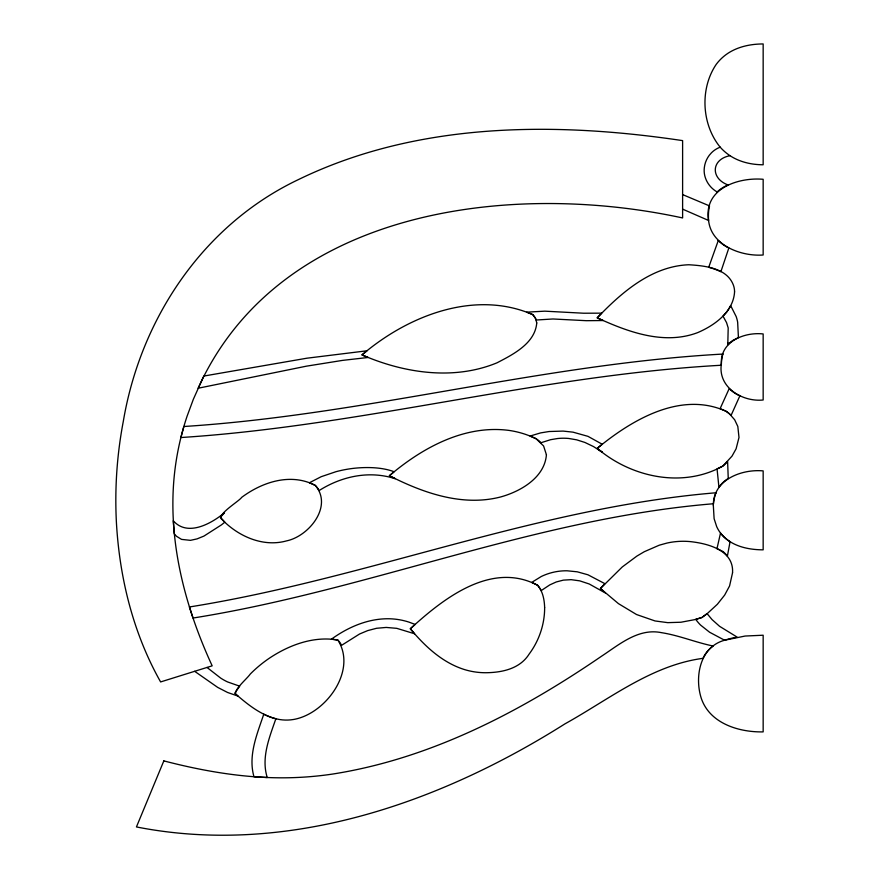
<?xml version="1.0" encoding="UTF-8"?>
<svg xmlns="http://www.w3.org/2000/svg" width="879" height="879" viewBox="0 0 879 879"><rect width="100%" height="100%" fill="white"/><g stroke="black" fill="none" stroke-linecap="round" stroke-linejoin="round"><path stroke-width="1.32" d="M730.053 541.717L727.394 556.099A27.414 27.414 0 0 0 722.879 551.452L718.813 549.507M718.286 240.538L708.716 267.271A78.923 78.923 0 0 1 720.868 271.721L728.834 248.021A41.752 41.752 0 0 1 718.253 240.571M275.863 718.758C269.446 737.382 260.975 757.742 267.249 777.53L253.987 776.761C247.867 755.621 257.107 734.075 263.777 714.198A59.102 59.102 0 0 0 275.852 718.813M601.423 313.44L597.226 317.835L603.148 320.538L586.337 320.692L552.979 318.978L536.179 320.022A13.69 13.69 0 0 0 532.762 314.638L526.796 312.144L544.848 311.166L583.645 313.221L601.697 313.155M413.921 625.496L410.328 628.771L414.569 633.759L396.781 628.342L386.211 627.43L376.531 628.287L367.675 630.606L359.511 634.034L341.535 645.362A19.14 19.14 0 0 0 337.855 640.033C313.682 635.792 288.916 645.065 269.051 658.415A128.927 128.927 0 0 0 250.317 673.995C246.911 678.907 234.781 688.675 235.55 693.949M414.525 624.958L415.119 624.42L408.801 622.057A68.914 68.914 0 0 0 390.265 618.794C368.938 618.091 348.425 626.87 331.416 639.187L337.833 640.055C357.511 670.578 325.648 714.078 293.399 719.505A42.302 42.302 0 0 1 279.786 719.56C262.173 716.44 247.834 704.628 234.726 693.223L239.692 686.18L227.529 681.917A57.322 57.322 0 0 1 220.651 678.072L207.015 667.447M393.484 472.287L389.386 475.726L393.792 477.945M394.122 471.759C382.255 467.178 366.4 466.826 352.864 468.419A125.521 125.521 0 0 0 336.02 471.682L321.209 476.693L309.408 482.747C286.213 474.078 260.591 483.252 241.648 497.393C239.352 501.14 215.102 515.391 222.2 519.665M724.659 640.22C699.849 646.823 694.333 677.127 701.354 698.519C709.946 723.582 739.074 732.372 763.159 731.888L763.159 635.22L745.128 636.033L724.659 640.22A78.165 78.165 0 0 1 737.195 637.143L719.593 626.32L712.056 619.596L707.112 613.652L701.936 617.497L695.75 619.376A45.225 45.225 0 0 0 700.574 625.079L709.606 632.243L724.615 640.231M730.009 155.682C711.287 159.264 710.243 178.305 727.944 184.931M716.055 492.767C536.091 507.688 367.059 578.668 189.403 606.971L193.017 618.036C368.74 590.139 535.454 518.324 713.495 503.744A40.434 40.434 0 0 1 716 492.745M722.945 354.061C541.585 364.049 365.203 414.921 183.865 426.502L180.898 437.533C362.664 425.865 539.53 375.256 721.318 365.246A46.521 46.521 0 0 1 722.857 354.039M682.609 194.589L709.518 205.906A45.214 45.214 0 0 0 708.43 216.333C707.815 243.835 739.569 256.734 763.159 254.998L763.159 179.283C737.789 177.097 703.145 188.908 708.606 220.486L682.609 209.136M718.44 549.331L716.967 548.694L720.516 533.07A36.204 36.204 0 0 0 730.064 541.695M394.528 478.308L395.253 478.67L389.551 477.088A81.802 81.802 0 0 0 372.938 474.869C358.138 474.44 343.392 478.055 330.097 484.461A107.172 107.172 0 0 0 319.11 490.57A21.568 21.568 0 0 0 315.275 485.395L309.452 482.758A52.487 52.487 0 0 1 315.275 485.395C333.185 506.337 308.87 536.289 286.565 540.882C263.315 547.386 238.758 536.575 222.486 519.95M717.187 191.985C708.65 187.216 703.035 177.437 704.332 167.592A25.227 25.227 0 0 1 709.276 155.297L711.496 152.748A23.909 23.909 0 0 1 720.209 147.189A49.521 49.521 0 0 0 733.295 157.671C742.403 162.659 752.842 164.736 763.159 164.78L763.159 43.95C750.853 43.983 738.228 46.532 727.823 53.377A46.653 46.653 0 0 0 716.264 64.31C699.706 88.647 701.607 124.576 720.264 147.265M194.644 671.303L217.684 687.389L227.529 692.454L237.989 696.091L236.978 695.212M601.137 451.366L602.445 452.344L593.523 446.576L584.92 442.456L576.635 439.819L568.713 438.467A55.234 55.234 0 0 0 557.539 438.533L550.606 439.698L541.024 442.719A27.414 27.414 0 0 0 535.992 438.687L530.07 436.05L540.64 432.897L549.078 431.523L563.12 431.084L573.02 432.16L587.974 436.347L602.225 444.236L597.226 448.334L600.807 451.125M718.934 487.285L717.055 468.881L722.89 466.057L732.02 456.124L736.097 448.806L738.997 437.456L737.822 426.447L734.646 419.744L729.471 413.844L726.109 411.273L720.11 408.647L729.185 388.628A32.941 32.941 0 0 0 739.898 395.77L731.097 415.371A31.941 31.941 0 0 0 726.098 411.284C680.742 390.759 631.836 419.821 597.226 448.334C631.232 477.385 682.5 488.515 722.89 466.057A51.806 51.806 0 0 0 727.614 461.596L728.241 478.429M718.89 487.252A30.051 30.051 0 0 1 728.262 478.462M717.121 191.919A35.16 35.16 0 0 1 727.977 185.008M536.75 322.945C535.102 343.381 513.061 354.49 496.998 362.818C453.663 380.717 403.933 373.125 362.005 354.885L367.015 350.787L306.903 358.203L203.796 376.058L193.358 399.253L187.04 416.338A274.677 274.677 0 0 0 175.141 468.232C166.395 536.047 183.92 604.477 212.169 665.832L160.615 681.939C133.201 633.396 119.533 577.964 116.413 522.533A421.645 421.645 0 0 1 123.302 421.371C140.563 318.824 203.016 225.002 298.179 179.701C416.976 121.851 554.473 121.5 682.609 140.618L682.609 217.948C512.973 181.118 284.851 207.642 200.895 382.277L198.094 388.243L306.408 366.169L342.612 360.379L368.092 357.478L362.005 354.885C407.625 315.946 474.352 289.323 532.773 314.616L535.575 318.528L536.75 322.945M727.834 342.744L727.812 344.799A23.579 23.579 0 0 1 733.042 340.305L738.426 337.591L737.657 322.23A36.599 36.599 0 0 0 736.162 316.539L730.658 305.617A65.54 65.54 0 0 1 726.757 312.034L722.999 316.11L726.559 322.637L728.197 327.933L727.834 342.744M721.373 363.95C717.671 387.364 742.337 402.142 763.159 400L763.159 333.943C744.271 331.855 719.989 341.59 721.373 363.95M544.639 607.576C544.716 624.211 539.08 640.747 529.147 654.064C519.797 668.985 501.733 672.644 485.329 672.732A72.221 72.221 0 0 1 464.947 669.71C442.62 662.898 424.953 646.351 410.328 628.771C443.225 598.588 491.339 560.802 537.607 585.271C542.837 591.424 544.398 599.72 544.639 607.576M713.341 505.667L714.111 518.687L716.715 526.719A33.863 33.863 0 0 0 723.648 536.64C734.02 546.76 749.128 549.793 763.159 549.836L763.159 470.891C741.272 468.892 712.847 479.945 713.341 505.667M546.419 454.751C544.65 477.605 520.621 491.427 500.7 496.943C462.563 506.842 423.206 492.976 389.386 475.726C422.217 447.818 464.508 424.568 508.985 430.402A92.515 92.515 0 0 1 536.003 438.665L543.585 445.95L546.419 454.751M734.569 291.861C733.372 311.88 714.737 325.296 697.816 332.559C664.227 345.381 628.067 331.998 597.226 317.835C621.651 292.344 651.691 266.139 688.817 264.755C704.683 265.744 726.878 267.864 733.372 285.06A19.909 19.909 0 0 1 734.569 291.861M732.548 572.767L729.57 585.952L724.648 595.105L717.363 604.269L707.683 613.201L701.936 617.497L694.784 619.629L680.972 622.233L667.754 622.651L655.009 620.948L636.517 614.52L618.464 603.642L600.445 588.501L604.851 583.656L587.985 574.8L577.261 571.811L567.098 570.79A57.596 57.596 0 0 0 541.277 576.503L531.773 582.37L537.607 585.271A22.623 22.623 0 0 1 541.112 590.655L549.814 584.876L556.264 581.964L563.351 580.129L571.152 579.668L579.744 580.854L589.227 583.986L605.268 592.94L600.445 588.501L622.233 566.988L636.89 556.088L644.285 551.715L659.25 545.2L666.842 543.101A74.517 74.517 0 0 1 690.158 541.596C707.947 543.508 733.954 550.188 732.548 572.767M163.835 760.884L136.443 826.941C286.609 856.487 438.896 803.461 564.999 723.835C609.18 699.299 651.504 665.194 702.914 658.349A31.512 31.512 0 0 1 712.276 646.647L713.155 646.021C695.718 642.461 679.148 635.418 661.524 632.671C638.396 627.87 619.31 644.56 601.445 656.283C520.335 711.781 430.908 758.555 332.855 774.025A342.755 342.755 0 0 1 291.553 777.684C248.405 778.893 205.477 771.718 163.835 760.884M220.486 517.302L224.815 522.203L221.442 524.884L203.95 536.08L197.05 538.893L190.457 540.343L181.535 539.387L176.47 536.256L174.273 533.839L173.284 520.753C187.524 537.025 211.235 523.675 224.508 512.765C223.134 514.248 221.794 515.764 220.486 517.302"/></g></svg>
